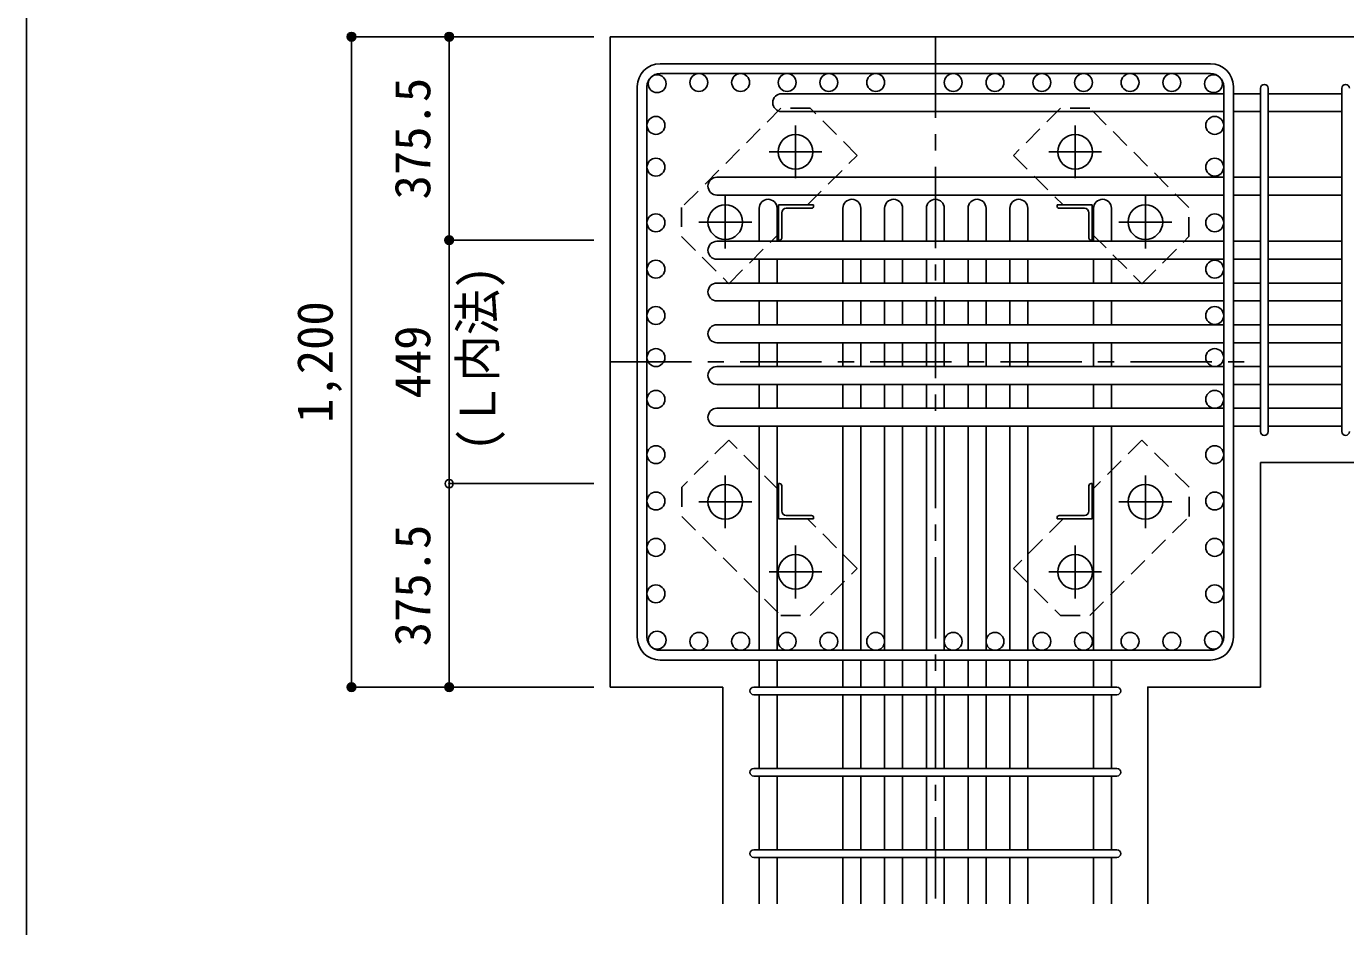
# Model space of a CAD drawing. Units: millimetres at full size, sheet at 1:30. Extents: x -5973 to 5954, y -4195 to 4201.
# Drawn here: x -5973 to -3539, y -2717 to -1056 of the extents above; entities that cross this region are included whole.
import ezdxf
from ezdxf.enums import TextEntityAlignment as Align

# ---------------------------------------------------------------- set-up
doc = ezdxf.new("R2010")
doc.units = ezdxf.units.MM
doc.header["$LTSCALE"] = 30
doc.header["$PDMODE"] = 32
doc.header["$PDSIZE"] = 15
doc.linetypes.add('CHAIN1', pattern=[8, 5, -1, 1, -1])
doc.linetypes.add('DASHED1', pattern=[1.8, 1.2, -0.6])
for name, color, linetype in [('0-1_躯体線', 2, 'Continuous'), ('0-2_アンカー、アングル', 4, 'Continuous'), ('0-3_立上り筋', 3, 'Continuous'), ('0-4_フープ筋', 7, 'Continuous'), ('0-5_基礎梁筋', 7, 'Continuous'), ('0-6_スタラップ筋', 7, 'Continuous'), ('0-7_文字', 4, 'Continuous'), ('0-9_プレート', 4, 'DASHED1'), ('0-D_寸法', 4, 'Continuous'), ('F-0_枠', 6, 'Continuous')]:
    doc.layers.add(name, color=color, linetype=linetype)
doc.styles.add('ＭＳ ゴシック', font='')
doc.styles.get('ＭＳ ゴシック').set_extended_font_data('MS Gothic')

msp = doc.modelspace()

# ---------------------------------------------------------------- linework, layer by layer
at = {"layer": '0-1_躯体線'}
for p, q in [((-3295.8, -1074.89), (-4895.8, -1074.89)), ((-4895.8, -1074.89), (-4895.8, -2274.89)), ((-3695.8, -1860.39), (-3295.8, -1860.39)), ((-3695.8, -2274.89), (-3695.8, -1860.39)), ((-4895.8, -2274.89), (-4687.8, -2274.89)), ((-4687.8, -2674.89), (-4687.8, -2274.89))]:
    msp.add_line(p, q, dxfattribs=at)
msp.add_lwpolyline([(-3903.8, -2674.89), (-3903.8, -2274.89), (-3695.8, -2274.89)], dxfattribs=at)
at = {"layer": '0-2_アンカー、アングル', "linetype": 'CHAIN1'}
for p, q in [((-4553.8, -1336.09), (-4553.8, -1238.6)), ((-4037.8, -1238.59), (-4037.8, -1336.1)), ((-4602.6, -1287.39), (-4505.1, -1287.39)), ((-4086.5, -1287.39), (-3989, -1287.39)), ((-4683.3, -1465.59), (-4683.3, -1368.1)), ((-3908.3, -1368.09), (-3908.3, -1465.6)), ((-4732.1, -1416.89), (-4634.6, -1416.89)), ((-3957, -1416.89), (-3859.5, -1416.89)), ((-4683.3, -1981.7), (-4683.3, -1884.19)), ((-3908.3, -1884.2), (-3908.3, -1981.69)), ((-4634.6, -1932.89), (-4732.1, -1932.89)), ((-3859.5, -1932.89), (-3957, -1932.89)), ((-4553.8, -2111.2), (-4553.8, -2013.69)), ((-4037.8, -2013.7), (-4037.8, -2111.19)), ((-4505.1, -2062.39), (-4602.6, -2062.39)), ((-3989, -2062.39), (-4086.5, -2062.39))]:
    msp.add_line(p, q, dxfattribs=at)
at = {"layer": '0-2_アンカー、アングル'}
for p, q in [((-4585.3, -1385.39), (-4520.3, -1385.39)), ((-4585.3, -1385.39), (-4585.3, -1450.39)), ((-4520.3, -1385.39), (-4520.3, -1387.39)), ((-4006.3, -1385.39), (-4071.3, -1385.39)), ((-4071.3, -1387.39), (-4071.3, -1385.39)), ((-4006.3, -1385.39), (-4006.3, -1450.39)), ((-4579.3, -1399.89), (-4579.3, -1446.39)), ((-4570.8, -1391.39), (-4524.3, -1391.39)), ((-4020.8, -1391.39), (-4067.3, -1391.39)), ((-4012.3, -1399.89), (-4012.3, -1446.39)), ((-4583.3, -1450.39), (-4585.3, -1450.39)), ((-4006.3, -1450.39), (-4008.3, -1450.39)), ((-4585.3, -1899.39), (-4583.3, -1899.39)), ((-4585.3, -1964.39), (-4585.3, -1899.39)), ((-4579.3, -1949.89), (-4579.3, -1903.39)), ((-4012.3, -1949.89), (-4012.3, -1903.39)), ((-4008.3, -1899.39), (-4006.3, -1899.39)), ((-4006.3, -1964.39), (-4006.3, -1899.39)), ((-4585.3, -1964.39), (-4520.3, -1964.39)), ((-4570.8, -1958.39), (-4524.3, -1958.39)), ((-4520.3, -1962.39), (-4520.3, -1964.39)), ((-4071.3, -1964.39), (-4071.3, -1962.39)), ((-4006.3, -1964.39), (-4071.3, -1964.39)), ((-4020.8, -1958.39), (-4067.3, -1958.39))]:
    msp.add_line(p, q, dxfattribs=at)
at = {"layer": '0-2_アンカー、アングル', "color": 3}
for centre in [(-4553.8, -1287.39), (-4037.8, -1287.39), (-4683.3, -1416.89), (-3908.3, -1416.89), (-4683.3, -1932.89), (-3908.3, -1932.89), (-4553.8, -2062.39), (-4037.8, -2062.39)]:
    msp.add_circle(centre, 32, dxfattribs=at)
at = {"layer": '0-2_アンカー、アングル'}
for centre, radius, start, end in [((-4524.3, -1387.39), 4, 270, 0), ((-4067.3, -1387.39), 4, 180, 270), ((-4570.8, -1399.89), 8.5, 90, 180), ((-4020.8, -1399.89), 8.5, 0, 90), ((-4583.3, -1446.39), 4, 270, 0), ((-4008.3, -1446.39), 4, 180, 270), ((-4583.3, -1903.39), 4, 0, 90), ((-4008.3, -1903.39), 4, 90, 180), ((-4570.8, -1949.89), 8.5, 180, 270), ((-4524.3, -1962.39), 4, 0, 90), ((-4067.3, -1962.39), 4, 90, 180), ((-4020.8, -1949.89), 8.5, 270, 0)]:
    msp.add_arc(centre, radius, start, end, dxfattribs=at)
at = {"layer": '0-3_立上り筋'}
for centre in [(-4732.1, -1159.39), (-4655.1, -1159.39), (-4569.3, -1159.39), (-4492.3, -1159.39), (-4405.8, -1159.39), (-4262.8, -1159.39), (-4185.8, -1159.39), (-4099.3, -1159.39), (-4022.3, -1159.39), (-3936.5, -1159.39), (-3859.5, -1159.39), (-4809.1, -1161.59), (-3782.5, -1161.59), (-4811.3, -1238.59), (-3780.3, -1238.59), (-4811.3, -1315.59), (-3780.3, -1315.59), (-4811.3, -1418.24), (-3780.3, -1418.24), (-4811.3, -1503.79), (-3780.3, -1503.79), (-4811.3, -1589.34), (-3780.3, -1589.34), (-4811.3, -1666.89), (-3780.3, -1666.89), (-4811.3, -1743.95), (-3780.3, -1743.95), (-4811.3, -1846), (-3780.3, -1846), (-4811.3, -1931.55), (-3780.3, -1931.55), (-4811.3, -2017.1), (-3780.3, -2017.1), (-4811.3, -2102.65), (-3780.3, -2102.65), (-4809.1, -2188.2), (-4732.1, -2190.39), (-4655.1, -2190.39), (-4569.3, -2190.39), (-4492.3, -2190.39), (-4405.8, -2190.39), (-4262.8, -2190.39), (-4185.8, -2190.39), (-4099.3, -2190.39), (-4022.3, -2190.39), (-3936.5, -2190.39), (-3859.5, -2190.39), (-3782.5, -2188.2)]:
    msp.add_circle(centre, 16.5, dxfattribs=at)
at = {"layer": '0-4_フープ筋'}
for p, q in [((-4803.8, -1124.89), (-3787.8, -1124.89)), ((-4803.8, -1142.89), (-3787.8, -1142.89)), ((-4845.8, -1166.89), (-4845.8, -2182.89)), ((-4827.8, -1166.89), (-4827.8, -2182.89)), ((-3763.8, -1166.89), (-3763.8, -2182.89)), ((-3745.8, -1166.89), (-3745.8, -2182.89)), ((-4803.8, -2206.89), (-3787.8, -2206.89)), ((-4803.8, -2224.89), (-3787.8, -2224.89))]:
    msp.add_line(p, q, dxfattribs=at)
for centre, radius, start, end in [((-4803.8, -1166.89), 42, 90, 180), ((-4803.8, -1166.89), 24, 90, 180), ((-3787.8, -1166.89), 42, 0, 90), ((-3787.8, -1166.89), 24, 0, 90), ((-4803.8, -2182.89), 42, 180, 270), ((-4803.8, -2182.89), 24, 180, 270), ((-3787.8, -2182.89), 42, 270, 0), ((-3787.8, -2182.89), 24, 270, 0)]:
    msp.add_arc(centre, radius, start, end, dxfattribs=at)
at = {"layer": '0-5_基礎梁筋'}
for p, q in [((-3763.8, -1180.09), (-4579.3, -1180.09)), ((-3695.8, -1180.09), (-3745.8, -1180.09)), ((-3545.8, -1180.09), (-3681.8, -1180.09)), ((-3763.8, -1213.09), (-4579.3, -1213.09)), ((-3695.8, -1213.09), (-3745.8, -1213.09)), ((-3545.8, -1213.09), (-3681.8, -1213.09)), ((-3763.8, -1334.09), (-4698.8, -1334.09)), ((-3695.8, -1334.09), (-3745.8, -1334.09)), ((-3545.8, -1334.09), (-3681.8, -1334.09)), ((-3763.8, -1367.09), (-4698.8, -1367.09)), ((-3695.8, -1367.09), (-3745.8, -1367.09)), ((-3545.8, -1367.09), (-3681.8, -1367.09)), ((-4620.8, -1452.39), (-4620.8, -1391.39)), ((-4587.8, -1452.39), (-4587.8, -1391.39)), ((-4466.3, -1452.39), (-4466.3, -1391.39)), ((-4433.3, -1452.39), (-4433.3, -1391.39)), ((-4389.3, -1452.39), (-4389.3, -1391.39)), ((-4356.3, -1452.39), (-4356.3, -1391.39)), ((-4312.3, -1452.39), (-4312.3, -1391.39)), ((-4279.3, -1452.39), (-4279.3, -1391.39)), ((-4235.3, -1452.39), (-4235.3, -1391.39)), ((-4202.3, -1452.39), (-4202.3, -1391.39)), ((-4158.3, -1452.39), (-4158.3, -1391.39)), ((-4125.3, -1452.39), (-4125.3, -1391.39)), ((-4003.8, -1452.39), (-4003.8, -1391.39)), ((-3970.8, -1452.39), (-3970.8, -1391.39)), ((-3763.8, -1452.39), (-4698.8, -1452.39)), ((-3695.8, -1452.39), (-3745.8, -1452.39)), ((-3545.8, -1452.39), (-3681.8, -1452.39)), ((-3763.8, -1485.39), (-4698.8, -1485.39)), ((-4620.8, -1529.39), (-4620.8, -1485.39)), ((-4587.8, -1529.39), (-4587.8, -1485.39)), ((-4466.3, -1529.39), (-4466.3, -1485.39)), ((-4433.3, -1529.39), (-4433.3, -1485.39)), ((-4389.3, -1529.39), (-4389.3, -1485.39)), ((-4356.3, -1529.39), (-4356.3, -1485.39)), ((-4312.3, -1529.39), (-4312.3, -1485.39)), ((-4279.3, -1529.39), (-4279.3, -1485.39)), ((-4235.3, -1529.39), (-4235.3, -1485.39)), ((-4202.3, -1529.39), (-4202.3, -1485.39)), ((-4158.3, -1529.39), (-4158.3, -1485.39)), ((-4125.3, -1529.39), (-4125.3, -1485.39)), ((-4003.8, -1529.39), (-4003.8, -1485.39)), ((-3970.8, -1529.39), (-3970.8, -1485.39)), ((-3695.8, -1485.39), (-3745.8, -1485.39)), ((-3545.8, -1485.39), (-3681.8, -1485.39)), ((-3763.8, -1529.39), (-4698.8, -1529.39)), ((-3695.8, -1529.39), (-3745.8, -1529.39)), ((-3545.8, -1529.39), (-3681.8, -1529.39)), ((-3763.8, -1562.39), (-4698.8, -1562.39)), ((-4620.8, -1606.39), (-4620.8, -1562.39)), ((-4587.8, -1606.39), (-4587.8, -1562.39)), ((-4466.3, -1606.39), (-4466.3, -1562.39)), ((-4433.3, -1606.39), (-4433.3, -1562.39)), ((-4389.3, -1606.39), (-4389.3, -1562.39)), ((-4356.3, -1606.39), (-4356.3, -1562.39)), ((-4312.3, -1606.39), (-4312.3, -1562.39)), ((-4279.3, -1606.39), (-4279.3, -1562.39)), ((-4235.3, -1606.39), (-4235.3, -1562.39)), ((-4202.3, -1606.39), (-4202.3, -1562.39)), ((-4158.3, -1606.39), (-4158.3, -1562.39)), ((-4125.3, -1606.39), (-4125.3, -1562.39)), ((-4003.8, -1606.39), (-4003.8, -1562.39)), ((-3970.8, -1606.39), (-3970.8, -1562.39)), ((-3695.8, -1562.39), (-3745.8, -1562.39)), ((-3545.8, -1562.39), (-3681.8, -1562.39)), ((-3763.8, -1606.39), (-4698.8, -1606.39)), ((-3695.8, -1606.39), (-3745.8, -1606.39)), ((-3545.8, -1606.39), (-3681.8, -1606.39)), ((-3763.8, -1639.39), (-4698.8, -1639.39)), ((-4620.8, -1683.39), (-4620.8, -1639.39)), ((-4587.8, -1683.39), (-4587.8, -1639.39)), ((-4466.3, -1683.39), (-4466.3, -1639.39)), ((-4433.3, -1683.39), (-4433.3, -1639.39)), ((-4389.3, -1683.39), (-4389.3, -1639.39)), ((-4356.3, -1683.39), (-4356.3, -1639.39)), ((-4312.3, -1683.39), (-4312.3, -1639.39)), ((-4279.3, -1683.39), (-4279.3, -1639.39)), ((-4235.3, -1683.39), (-4235.3, -1639.39)), ((-4202.3, -1683.39), (-4202.3, -1639.39)), ((-4158.3, -1683.39), (-4158.3, -1639.39)), ((-4125.3, -1683.39), (-4125.3, -1639.39)), ((-4003.8, -1683.39), (-4003.8, -1639.39)), ((-3970.8, -1683.39), (-3970.8, -1639.39)), ((-3695.8, -1639.39), (-3745.8, -1639.39)), ((-3545.8, -1639.39), (-3681.8, -1639.39)), ((-3763.8, -1683.39), (-4698.8, -1683.39)), ((-3695.8, -1683.39), (-3745.8, -1683.39)), ((-3545.8, -1683.39), (-3681.8, -1683.39)), ((-3763.8, -1716.39), (-4698.8, -1716.39)), ((-4620.8, -1760.39), (-4620.8, -1716.39)), ((-4587.8, -1760.39), (-4587.8, -1716.39)), ((-4466.3, -1760.39), (-4466.3, -1716.39)), ((-4433.3, -1760.39), (-4433.3, -1716.39)), ((-4389.3, -1760.39), (-4389.3, -1716.39)), ((-4356.3, -1760.39), (-4356.3, -1716.39)), ((-4312.3, -1760.39), (-4312.3, -1716.39)), ((-4279.3, -1760.39), (-4279.3, -1716.39)), ((-4235.3, -1760.39), (-4235.3, -1716.39)), ((-4202.3, -1760.39), (-4202.3, -1716.39)), ((-4158.3, -1760.39), (-4158.3, -1716.39)), ((-4125.3, -1760.39), (-4125.3, -1716.39)), ((-4003.8, -1760.39), (-4003.8, -1716.39)), ((-3970.8, -1760.39), (-3970.8, -1716.39)), ((-3695.8, -1716.39), (-3745.8, -1716.39)), ((-3545.8, -1716.39), (-3681.8, -1716.39)), ((-3763.8, -1760.39), (-4698.8, -1760.39)), ((-3695.8, -1760.39), (-3745.8, -1760.39)), ((-3545.8, -1760.39), (-3681.8, -1760.39)), ((-3763.8, -1793.39), (-4698.8, -1793.39)), ((-4620.8, -2206.89), (-4620.8, -1793.39)), ((-4587.8, -2206.89), (-4587.8, -1793.39)), ((-4466.3, -2206.89), (-4466.3, -1793.39)), ((-4433.3, -2206.89), (-4433.3, -1793.39)), ((-4389.3, -2206.89), (-4389.3, -1793.39)), ((-4356.3, -2206.89), (-4356.3, -1793.39)), ((-4312.3, -2206.89), (-4312.3, -1793.39)), ((-4279.3, -2206.89), (-4279.3, -1793.39)), ((-4235.3, -2206.89), (-4235.3, -1793.39)), ((-4202.3, -2206.89), (-4202.3, -1793.39)), ((-4158.3, -2206.89), (-4158.3, -1793.39)), ((-4125.3, -2206.89), (-4125.3, -1793.39)), ((-4003.8, -2206.89), (-4003.8, -1793.39)), ((-3970.8, -2206.89), (-3970.8, -1793.39)), ((-3695.8, -1793.39), (-3745.8, -1793.39)), ((-3545.8, -1793.39), (-3681.8, -1793.39)), ((-4620.8, -2274.89), (-4620.8, -2224.89)), ((-4587.8, -2274.89), (-4587.8, -2224.89)), ((-4466.3, -2274.89), (-4466.3, -2224.89)), ((-4433.3, -2274.89), (-4433.3, -2224.89)), ((-4389.3, -2274.89), (-4389.3, -2224.89)), ((-4356.3, -2274.89), (-4356.3, -2224.89)), ((-4312.3, -2274.89), (-4312.3, -2224.89)), ((-4279.3, -2274.89), (-4279.3, -2224.89)), ((-4235.3, -2274.89), (-4235.3, -2224.89)), ((-4202.3, -2274.89), (-4202.3, -2224.89)), ((-4158.3, -2274.89), (-4158.3, -2224.89)), ((-4125.3, -2274.89), (-4125.3, -2224.89)), ((-4003.8, -2274.89), (-4003.8, -2224.89)), ((-3970.8, -2274.89), (-3970.8, -2224.89)), ((-4620.8, -2424.89), (-4620.8, -2288.89)), ((-4587.8, -2424.89), (-4587.8, -2288.89)), ((-4466.3, -2424.89), (-4466.3, -2288.89)), ((-4433.3, -2424.89), (-4433.3, -2288.89)), ((-4389.3, -2424.89), (-4389.3, -2288.89)), ((-4356.3, -2424.89), (-4356.3, -2288.89)), ((-4312.3, -2424.89), (-4312.3, -2288.89)), ((-4279.3, -2424.89), (-4279.3, -2288.89)), ((-4235.3, -2424.89), (-4235.3, -2288.89)), ((-4202.3, -2424.89), (-4202.3, -2288.89)), ((-4158.3, -2424.89), (-4158.3, -2288.89)), ((-4125.3, -2424.89), (-4125.3, -2288.89)), ((-4003.8, -2424.89), (-4003.8, -2288.89)), ((-3970.8, -2424.89), (-3970.8, -2288.89)), ((-4620.8, -2574.89), (-4620.8, -2438.89)), ((-4587.8, -2574.89), (-4587.8, -2438.89)), ((-4466.3, -2574.89), (-4466.3, -2438.89)), ((-4433.3, -2574.89), (-4433.3, -2438.89)), ((-4389.3, -2574.89), (-4389.3, -2438.89)), ((-4356.3, -2574.89), (-4356.3, -2438.89)), ((-4312.3, -2574.89), (-4312.3, -2438.89)), ((-4279.3, -2574.89), (-4279.3, -2438.89)), ((-4235.3, -2574.89), (-4235.3, -2438.89)), ((-4202.3, -2574.89), (-4202.3, -2438.89)), ((-4158.3, -2574.89), (-4158.3, -2438.89)), ((-4125.3, -2574.89), (-4125.3, -2438.89)), ((-4003.8, -2574.89), (-4003.8, -2438.89)), ((-3970.8, -2574.89), (-3970.8, -2438.89)), ((-4620.8, -2674.89), (-4620.8, -2588.89)), ((-4587.8, -2674.89), (-4587.8, -2588.89)), ((-4466.3, -2674.89), (-4466.3, -2588.89)), ((-4433.3, -2674.89), (-4433.3, -2588.89)), ((-4389.3, -2674.89), (-4389.3, -2588.89)), ((-4356.3, -2674.89), (-4356.3, -2588.89)), ((-4312.3, -2674.89), (-4312.3, -2588.89)), ((-4279.3, -2674.89), (-4279.3, -2588.89)), ((-4235.3, -2674.89), (-4235.3, -2588.89)), ((-4202.3, -2674.89), (-4202.3, -2588.89)), ((-4158.3, -2674.89), (-4158.3, -2588.89)), ((-4125.3, -2674.89), (-4125.3, -2588.89)), ((-4003.8, -2674.89), (-4003.8, -2588.89)), ((-3970.8, -2674.89), (-3970.8, -2588.89))]:
    msp.add_line(p, q, dxfattribs=at)
for centre, start, end in [((-4579.3, -1196.59), 90, 270), ((-4698.8, -1350.59), 90, 270), ((-4604.3, -1391.39), 0, 180), ((-4449.8, -1391.39), 0, 180), ((-4372.8, -1391.39), 0, 180), ((-4295.8, -1391.39), 0, 180), ((-4218.8, -1391.39), 0, 180), ((-4141.8, -1391.39), 0, 180), ((-3987.3, -1391.39), 0, 180), ((-4698.8, -1468.89), 90, 270), ((-4698.8, -1545.89), 90, 270), ((-4698.8, -1622.89), 90, 270), ((-4698.8, -1699.89), 90, 270), ((-4698.8, -1776.89), 90, 270)]:
    msp.add_arc(centre, 16.5, start, end, dxfattribs=at)
at = {"layer": '0-6_スタラップ筋'}
for p, q in [((-3695.8, -1803.39), (-3695.8, -1170.09)), ((-3681.8, -1803.39), (-3681.8, -1170.09)), ((-3545.8, -1803.39), (-3545.8, -1170.09)), ((-4630.8, -2274.89), (-3960.8, -2274.89)), ((-4630.8, -2288.89), (-3960.8, -2288.89)), ((-4630.8, -2424.89), (-3960.8, -2424.89)), ((-4630.8, -2438.89), (-3960.8, -2438.89)), ((-4630.8, -2574.89), (-3960.8, -2574.89)), ((-4630.8, -2588.89), (-3960.8, -2588.89))]:
    msp.add_line(p, q, dxfattribs=at)
for centre, start, end in [((-3688.8, -1170.09), 0, 180), ((-3688.8, -1170.09), 0, 180), ((-3688.8, -1170.09), 0, 180), ((-3688.8, -1170.09), 0, 180), ((-3538.8, -1170.09), 0, 180), ((-3688.8, -1803.39), 180, 0), ((-3688.8, -1803.39), 180, 0), ((-3688.8, -1803.39), 180, 0), ((-3688.8, -1803.39), 180, 0), ((-3538.8, -1803.39), 180, 0), ((-4630.8, -2281.89), 90, 270), ((-4630.8, -2281.89), 90, 270), ((-4630.8, -2281.89), 90, 270), ((-4630.8, -2281.89), 90, 270), ((-3960.8, -2281.89), 270, 90), ((-3960.8, -2281.89), 270, 90), ((-3960.8, -2281.89), 270, 90), ((-3960.8, -2281.89), 270, 90), ((-4630.8, -2431.89), 90, 270), ((-3960.8, -2431.89), 270, 90), ((-4630.8, -2581.89), 90, 270), ((-3960.8, -2581.89), 270, 90)]:
    msp.add_arc(centre, 7, start, end, dxfattribs=at)
at = {"layer": '0-9_プレート'}
msp.add_line((-3827.8, -1443.7), (-3827.8, -1389.99), dxfattribs=at)
for points in [[(-4580.7, -1206.89), (-4763.9, -1389.99), (-4763.9, -1443.69), (-4676.9, -1530.69), (-4585.3, -1439.09)], [(-4531.6, -1385.39), (-4440, -1293.79), (-4527, -1206.89), (-4580.7, -1206.89)], [(-3827.8, -1389.99), (-4010.9, -1206.8), (-4064.6, -1206.8), (-4151.6, -1293.8), (-4060, -1385.4)], [(-4006.3, -1439.09), (-3914.7, -1530.7), (-3827.8, -1443.7)], [(-4585.3, -1910.7), (-4676.9, -1819.09), (-4763.8, -1906.09), (-4763.8, -1959.8)], [(-4010.9, -2142.9), (-3827.7, -1959.8), (-3827.7, -1906.1), (-3914.7, -1819.1), (-4006.3, -1910.7)], [(-4763.8, -1959.8), (-4580.7, -2142.99), (-4527, -2142.99), (-4440, -2055.99), (-4531.6, -1964.39)], [(-4060, -1964.4), (-4151.6, -2056), (-4064.6, -2142.9), (-4010.9, -2142.9)]]:
    msp.add_lwpolyline(points, dxfattribs=at)
at = {"layer": '0-D_寸法'}
for p, q in [((-5372.84, -1074.89), (-5192.84, -1074.89)), ((-5372.84, -1074.89), (-5192.84, -1074.89)), ((-5372.84, -1074.89), (-5372.84, -2274.89)), ((-5192.84, -1074.89), (-5192.84, -1450.39)), ((-5192.84, -1074.89), (-4925.8, -1074.89)), ((-5192.84, -1450.39), (-4925.8, -1450.39)), ((-5192.84, -1450.39), (-5192.84, -1899.39)), ((-5192.84, -1899.39), (-4925.8, -1899.39)), ((-5192.84, -1899.39), (-5192.84, -2274.89)), ((-5372.84, -2274.89), (-5192.84, -2274.89)), ((-5192.84, -2274.89), (-4925.8, -2274.89)), ((-5192.84, -2274.89), (-4925.8, -2274.89))]:
    msp.add_line(p, q, dxfattribs=at)
at = {"layer": '0-D_寸法', "linetype": 'CHAIN1'}
for p, q in [((-4295.8, -1074.89), (-4295.8, -2674.89)), ((-4895.8, -1674.89), (-3695.8, -1674.89))]:
    msp.add_line(p, q, dxfattribs=at)
at = {"layer": '0-D_寸法'}
for centre, radius in [((-5372.84, -1074.89), 8), ((-5372.84, -1074.89), 7.2), ((-5372.84, -1074.89), 6.4), ((-5372.84, -1074.89), 5.6), ((-5372.84, -1074.89), 4.8), ((-5372.84, -1074.89), 4), ((-5192.84, -1074.89), 8), ((-5192.84, -1074.89), 7.2), ((-5192.84, -1074.89), 6.4), ((-5192.84, -1074.89), 5.6), ((-5192.84, -1074.89), 4.8), ((-5192.84, -1074.89), 4), ((-5372.84, -1074.89), 3.2), ((-5372.84, -1074.89), 2.4), ((-5372.84, -1074.89), 1.6), ((-5372.84, -1074.89), 0.8), ((-5192.84, -1074.89), 3.2), ((-5192.84, -1074.89), 2.4), ((-5192.84, -1074.89), 1.6), ((-5192.84, -1074.89), 0.8), ((-5192.84, -1450.39), 8), ((-5192.84, -1450.39), 7.2), ((-5192.84, -1450.39), 6.4), ((-5192.84, -1450.39), 5.6), ((-5192.84, -1450.39), 4.8), ((-5192.84, -1450.39), 4), ((-5192.84, -1450.39), 3.2), ((-5192.84, -1450.39), 2.4), ((-5192.84, -1450.39), 1.6), ((-5192.84, -1450.39), 0.8), ((-5372.84, -2274.89), 8), ((-5372.84, -2274.89), 7.2), ((-5372.84, -2274.89), 6.4), ((-5372.84, -2274.89), 5.6), ((-5372.84, -2274.89), 4.8), ((-5372.84, -2274.89), 4), ((-5372.84, -2274.89), 3.2), ((-5372.84, -2274.89), 2.4), ((-5372.84, -2274.89), 1.6), ((-5372.84, -2274.89), 0.8), ((-5192.84, -2274.89), 8), ((-5192.84, -2274.89), 7.2), ((-5192.84, -2274.89), 6.4), ((-5192.84, -2274.89), 5.6), ((-5192.84, -2274.89), 4.8), ((-5192.84, -2274.89), 4), ((-5192.84, -2274.89), 3.2), ((-5192.84, -2274.89), 2.4), ((-5192.84, -2274.89), 1.6), ((-5192.84, -2274.89), 0.8)]:
    msp.add_circle(centre, radius, dxfattribs=at)
at = {"layer": '0-D_寸法', "color": 7}
for p in [(-5372.84, -1074.89), (-5192.84, -1074.89), (-5192.84, -1450.39), (-5192.84, -1899.39), (-5372.84, -2274.89), (-5192.84, -2274.89)]:
    msp.add_point(p, dxfattribs=at)
at = {"layer": 'F-0_枠'}
msp.add_line((-5972.88, 4201.15), (-5972.88, -4195.24), dxfattribs=at)

# ---------------------------------------------------------------- texts
at = {"layer": '0-7_文字', "style": 'ＭＳ ゴシック', "width": 0.95}
msp.add_text('(Ｌ内法)', height=65.98, rotation=90, dxfattribs=at).set_placement((-5087.78, -1839.49), align=Align.BOTTOM_LEFT)
at = {"layer": '0-D_寸法', "style": 'ＭＳ ゴシック'}
for s, p in [('375.5', (-5207.84, -1375.14)), ('1,200', (-5387.84, -1787.39)), ('449', (-5207.84, -1742.39)), ('375.5', (-5207.84, -2199.64))]:
    msp.add_text(s, height=65.98, rotation=90, dxfattribs=at).set_placement(p, align=Align.BOTTOM_LEFT)

doc.saveas('drawing.dxf')
